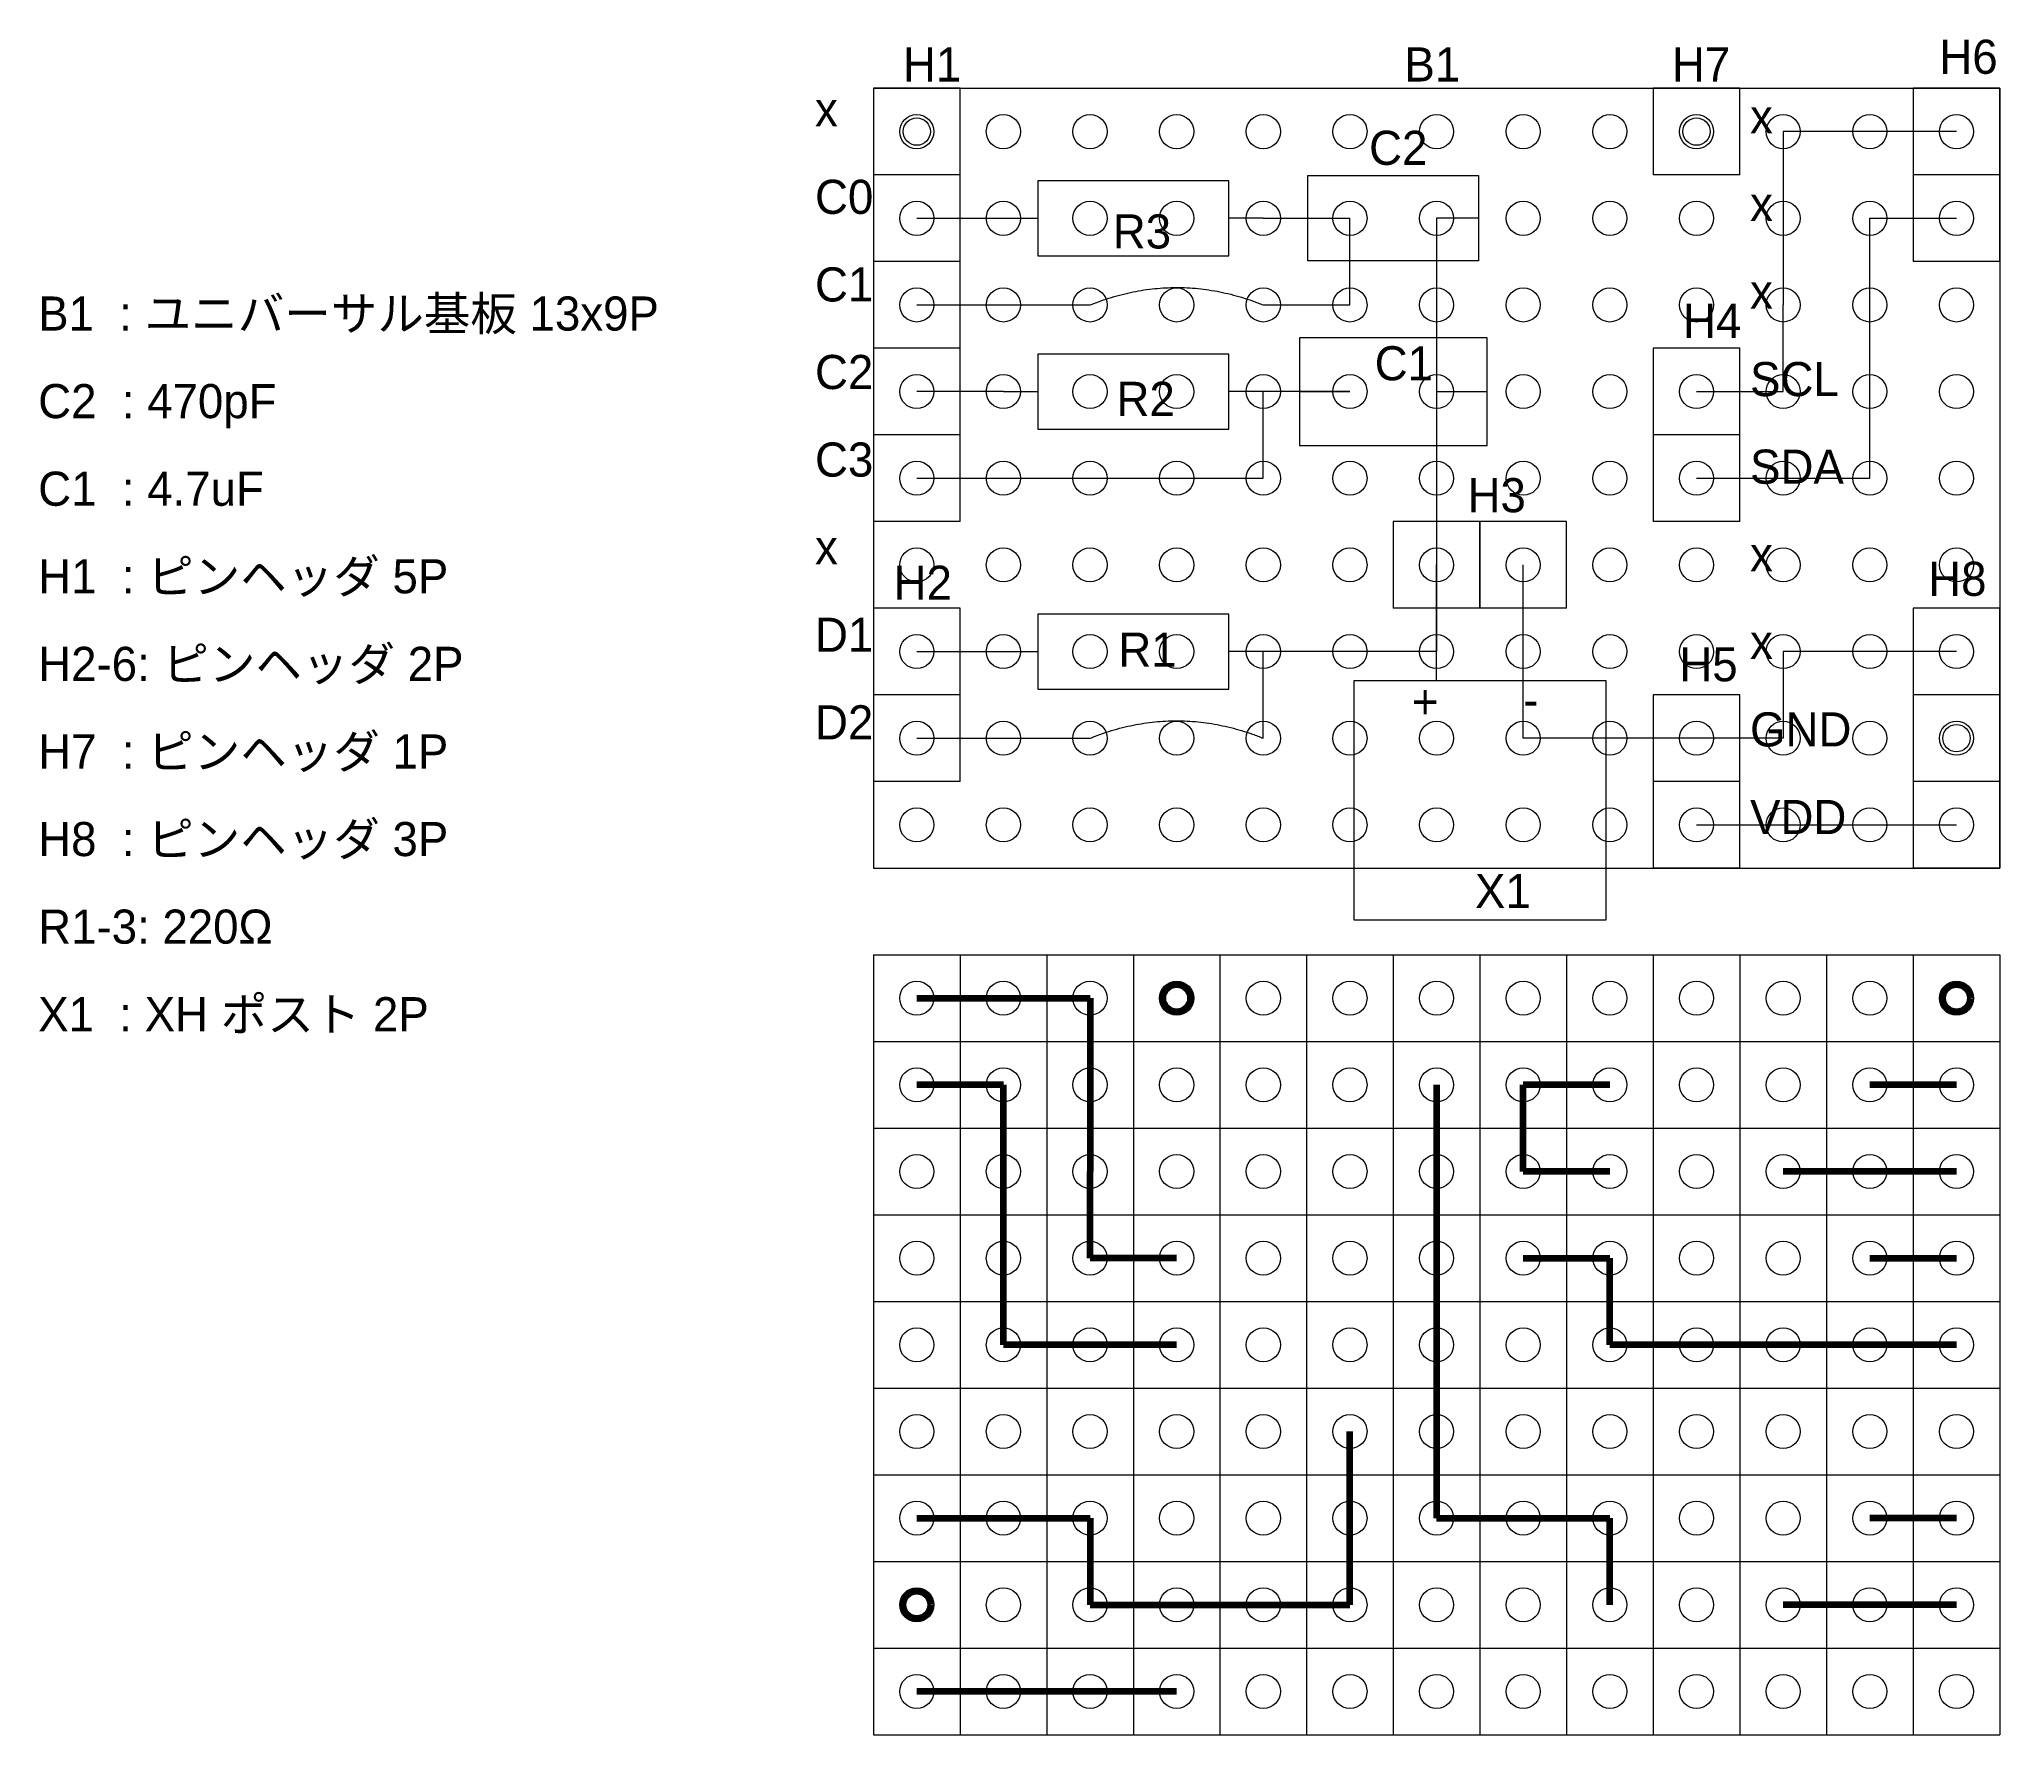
# Model space of a CAD drawing. Extents: x 37.1 to 94.6, y 77.9 to 127.6.
import ezdxf

# ---------------------------------------------------------------- set-up
doc = ezdxf.new("R2010")
doc.units = 0
doc.layers.get('0').update_dxf_attribs({"linetype": 'CONTINUOUS', "lineweight": 9})
for name, color, linetype, lineweight in [('0_GND', 7, 'CONTINUOUS', 15), ('5V line', 1, 'CONTINUOUS', 15), ('condenser', 5, 'CONTINUOUS', 15)]:
    doc.layers.add(name, color=color, linetype=linetype, lineweight=lineweight)
for name, color, linetype, lineweight, true_color in [('0_wire', 92, 'CONTINUOUS', 15, 0x00c800), ('resister', 132, 'CONTINUOUS', 15, 0x00dede), ('socket_header', 56, 'CONTINUOUS', 15, 0x808000), ('terminal', 16, 'CONTINUOUS', 15, 0x800000), ('universal_board', 253, 'CONTINUOUS', 15, 0xa0a0a4)]:
    doc.layers.add(name, color=color, linetype=linetype, lineweight=lineweight, true_color=true_color)
doc.styles.add('kst32b', font='kst32b')

msp = doc.modelspace()

# ---------------------------------------------------------------- linework, layer by layer
at = {"layer": '0_GND'}
for p, q in [((80.64, 107.12), (80.64, 112.2)), ((93.34, 109.66), (88.26, 109.66)), ((88.26, 109.66), (88.26, 107.12)), ((85.72, 107.12), (80.64, 107.12)), ((88.26, 107.12), (85.72, 107.12))]:
    msp.add_line(p, q, dxfattribs=at)
at = {"layer": '0_GND', "lineweight": 200}
for p, q in [((75.56, 81.72), (75.56, 86.8)), ((62.86, 84.26), (67.94, 84.26)), ((67.94, 84.26), (67.94, 81.72)), ((67.94, 81.72), (70.48, 81.72)), ((70.48, 81.72), (75.56, 81.72))]:
    msp.add_line(p, q, dxfattribs=at)
at = {"layer": '0_wire'}
for p, q in [((93.34, 124.9), (88.26, 124.9)), ((88.26, 124.9), (88.26, 119.82)), ((62.86, 122.36), (65.4, 122.36)), ((73.02, 122.36), (75.56, 122.36)), ((75.56, 119.82), (75.56, 122.36)), ((78.1, 122.36), (78.1, 117.28)), ((90.8, 117.28), (90.8, 122.36)), ((90.8, 122.36), (93.34, 122.36)), ((62.86, 119.82), (67.94, 119.82)), ((73.02, 119.82), (75.56, 119.82)), ((88.26, 117.28), (88.26, 119.82)), ((65.4, 117.28), (62.86, 117.28)), ((73.02, 114.74), (73.02, 117.28)), ((75.56, 117.28), (73.02, 117.28)), ((78.1, 117.28), (78.1, 112.2)), ((85.72, 117.28), (88.26, 117.28)), ((90.8, 114.74), (90.8, 117.28)), ((62.86, 114.74), (73.02, 114.74)), ((85.72, 114.74), (90.8, 114.74)), ((78.1, 112.2), (78.1, 109.66)), ((62.86, 109.66), (65.4, 109.66)), ((73.02, 107.12), (73.02, 109.66)), ((78.1, 109.66), (73.02, 109.66)), ((62.86, 107.12), (67.94, 107.12))]:
    msp.add_line(p, q, dxfattribs=at)
at = {"layer": '0_wire', "lineweight": 200}
for p, q in [((62.86, 99.5), (67.94, 99.5)), ((67.94, 99.5), (67.94, 94.42)), ((65.4, 96.96), (62.86, 96.96)), ((65.4, 91.88), (65.4, 96.96)), ((78.1, 96.96), (78.1, 91.88)), ((83.18, 96.96), (80.64, 96.96)), ((80.64, 94.42), (80.64, 96.96)), ((93.34, 96.96), (90.8, 96.96)), ((67.94, 91.88), (67.94, 94.42)), ((83.18, 94.42), (80.64, 94.42)), ((93.34, 94.42), (88.26, 94.42)), ((65.4, 89.34), (65.4, 91.88)), ((70.48, 91.88), (67.94, 91.88)), ((78.1, 91.88), (78.1, 86.8)), ((80.64, 91.88), (83.18, 91.88)), ((83.18, 89.34), (83.18, 91.88)), ((90.8, 91.88), (93.34, 91.88)), ((70.48, 89.34), (65.4, 89.34)), ((93.34, 89.34), (83.18, 89.34)), ((78.1, 86.8), (78.1, 84.26)), ((78.1, 84.26), (83.18, 84.26)), ((83.18, 81.72), (83.18, 84.26)), ((93.34, 84.26), (90.8, 84.26)), ((93.34, 81.72), (88.26, 81.72))]:
    msp.add_line(p, q, dxfattribs=at)
at = {"layer": '0_wire'}
for centre in [(62.86, 124.9), (85.72, 124.9), (93.34, 107.12)]:
    msp.add_circle(centre, 0.4, dxfattribs=at)
at = {"layer": '0_wire', "lineweight": 200}
for centre in [(70.48, 99.5), (93.34, 99.5), (62.86, 81.72)]:
    msp.add_circle(centre, 0.4, dxfattribs=at)
at = {"layer": '5V line'}
for p, q in [((85.72, 104.58), (90.8, 104.58)), ((90.8, 104.58), (93.34, 104.58))]:
    msp.add_line(p, q, dxfattribs=at)
at = {"layer": '5V line', "lineweight": 200}
for p, q in [((65.4, 79.18), (62.86, 79.18)), ((70.48, 79.18), (65.4, 79.18))]:
    msp.add_line(p, q, dxfattribs=at)
at = {"layer": 'condenser'}
for p, q in [((74.33, 121.11), (74.33, 123.61)), ((74.33, 123.61), (79.33, 123.61)), ((79.33, 123.61), (79.33, 121.11)), ((74.33, 122.36), (75.56, 122.36)), ((79.33, 122.36), (78.1, 122.36)), ((79.33, 121.11), (74.33, 121.11)), ((74.08, 118.855), (74.08, 115.705)), ((79.58, 118.855), (74.08, 118.855)), ((79.58, 115.705), (79.58, 118.855)), ((74.08, 117.28), (75.56, 117.28)), ((78.1, 117.28), (79.58, 117.28)), ((74.08, 115.705), (79.58, 115.705))]:
    msp.add_line(p, q, dxfattribs=at)
at = {"layer": 'resister'}
for p, q in [((72.01, 123.46), (66.41, 123.46)), ((66.41, 123.46), (66.41, 121.26)), ((72.01, 121.26), (72.01, 123.46)), ((65.4, 122.36), (66.41, 122.36)), ((73.02, 122.36), (72.01, 122.36)), ((66.41, 121.26), (72.01, 121.26)), ((72.01, 118.38), (66.41, 118.38)), ((66.41, 118.38), (66.41, 116.18)), ((72.01, 116.18), (72.01, 118.38)), ((65.4, 117.28), (66.41, 117.28)), ((73.02, 117.28), (72.01, 117.28)), ((66.41, 116.18), (72.01, 116.18)), ((72.01, 110.76), (66.41, 110.76)), ((66.41, 110.76), (66.41, 108.56)), ((72.01, 108.56), (72.01, 110.76)), ((65.4, 109.66), (66.41, 109.66)), ((73.02, 109.66), (72.01, 109.66)), ((66.41, 108.56), (72.01, 108.56))]:
    msp.add_line(p, q, dxfattribs=at)
for points in [[(67.94, 119.82), (70.473, 120.842), (73.02, 119.82)], [(67.94, 107.12), (70.473, 108.142), (73.02, 107.12)]]:
    msp.add_open_spline(points, degree=2, dxfattribs=at)
at = {"layer": 'socket_header'}
for p, q in [((61.59, 126.17), (61.59, 123.63)), ((64.13, 126.17), (61.59, 126.17)), ((64.13, 123.63), (64.13, 126.17)), ((84.45, 126.17), (84.45, 123.63)), ((86.99, 126.17), (84.45, 126.17)), ((86.99, 123.63), (86.99, 126.17)), ((92.07, 126.17), (92.07, 123.63)), ((94.61, 126.17), (92.07, 126.17)), ((94.61, 123.63), (94.61, 126.17)), ((64.13, 123.63), (61.59, 123.63)), ((61.59, 123.63), (61.59, 121.09)), ((64.13, 123.63), (61.59, 123.63)), ((64.13, 121.09), (64.13, 123.63)), ((86.99, 123.63), (84.45, 123.63)), ((94.61, 123.63), (92.07, 123.63)), ((92.07, 123.63), (92.07, 121.09)), ((94.61, 123.63), (92.07, 123.63)), ((94.61, 121.09), (94.61, 123.63)), ((64.13, 121.09), (61.59, 121.09)), ((61.59, 121.09), (61.59, 118.55)), ((64.13, 121.09), (61.59, 121.09)), ((64.13, 118.55), (64.13, 121.09)), ((94.61, 121.09), (92.07, 121.09)), ((64.13, 118.55), (61.59, 118.55)), ((61.59, 118.55), (61.59, 116.01)), ((64.13, 118.55), (61.59, 118.55)), ((64.13, 116.01), (64.13, 118.55)), ((86.99, 118.55), (84.45, 118.55)), ((84.45, 118.55), (84.45, 116.01)), ((86.99, 116.01), (86.99, 118.55)), ((64.13, 116.01), (61.59, 116.01)), ((61.59, 116.01), (61.59, 113.47)), ((64.13, 116.01), (61.59, 116.01)), ((64.13, 113.47), (64.13, 116.01)), ((86.99, 116.01), (84.45, 116.01)), ((84.45, 116.01), (84.45, 113.47)), ((86.99, 116.01), (84.45, 116.01)), ((86.99, 113.47), (86.99, 116.01)), ((64.13, 113.47), (61.59, 113.47)), ((76.83, 113.47), (76.83, 110.93)), ((79.37, 113.47), (76.83, 113.47)), ((79.37, 110.93), (79.37, 113.47)), ((79.37, 113.47), (79.37, 110.93)), ((81.91, 113.47), (79.37, 113.47)), ((81.91, 110.93), (81.91, 113.47)), ((86.99, 113.47), (84.45, 113.47)), ((64.13, 110.93), (61.59, 110.93)), ((61.59, 110.93), (61.59, 108.39)), ((64.13, 108.39), (64.13, 110.93)), ((79.37, 110.93), (76.83, 110.93)), ((81.91, 110.93), (79.37, 110.93)), ((92.07, 110.93), (92.07, 108.39)), ((94.61, 110.93), (92.07, 110.93)), ((94.61, 108.39), (94.61, 110.93)), ((64.13, 108.39), (61.59, 108.39)), ((61.59, 108.39), (61.59, 105.85)), ((64.13, 108.39), (61.59, 108.39)), ((64.13, 105.85), (64.13, 108.39)), ((84.45, 108.39), (84.45, 105.85)), ((86.99, 108.39), (84.45, 108.39)), ((86.99, 105.85), (86.99, 108.39)), ((94.61, 108.39), (92.07, 108.39)), ((92.07, 108.39), (92.07, 105.85)), ((94.61, 108.39), (92.07, 108.39)), ((94.61, 105.85), (94.61, 108.39)), ((64.13, 105.85), (61.59, 105.85)), ((86.99, 105.85), (84.45, 105.85)), ((84.45, 105.85), (84.45, 103.31)), ((86.99, 105.85), (84.45, 105.85)), ((86.99, 103.31), (86.99, 105.85)), ((94.61, 105.85), (92.07, 105.85)), ((92.07, 105.85), (92.07, 103.31)), ((94.61, 105.85), (92.07, 105.85)), ((94.61, 103.31), (94.61, 105.85)), ((86.99, 103.31), (84.45, 103.31)), ((94.61, 103.31), (92.07, 103.31))]:
    msp.add_line(p, q, dxfattribs=at)
at = {"layer": 'terminal'}
for p, q in [((78.1, 108.8), (78.1, 112.2)), ((80.64, 108.8), (80.64, 112.2)), ((75.67, 108.8), (75.67, 101.8)), ((83.07, 108.8), (75.67, 108.8)), ((83.07, 101.8), (83.07, 108.8)), ((75.67, 101.8), (83.07, 101.8))]:
    msp.add_line(p, q, dxfattribs=at)
at = {"layer": 'universal_board'}
for p, q in [((61.59, 126.17), (61.59, 103.31)), ((61.59, 126.17), (94.61, 126.17)), ((94.61, 126.17), (94.61, 103.31)), ((61.59, 103.31), (94.61, 103.31)), ((61.59, 100.77), (61.59, 77.91)), ((61.59, 100.77), (94.61, 100.77)), ((64.13, 100.77), (64.13, 77.91)), ((66.67, 100.77), (66.67, 77.91)), ((69.21, 100.77), (69.21, 77.91)), ((71.75, 100.77), (71.75, 77.91)), ((74.29, 100.77), (74.29, 77.91)), ((76.83, 100.77), (76.83, 77.91)), ((79.37, 100.77), (79.37, 77.91)), ((81.91, 100.77), (81.91, 77.91)), ((84.45, 100.77), (84.45, 77.91)), ((86.99, 100.77), (86.99, 77.91)), ((89.53, 100.77), (89.53, 77.91)), ((92.07, 100.77), (92.07, 77.91)), ((94.61, 100.77), (94.61, 77.91)), ((61.59, 98.23), (94.61, 98.23)), ((61.59, 95.69), (94.61, 95.69)), ((61.59, 93.15), (94.61, 93.15)), ((61.59, 90.61), (94.61, 90.61)), ((61.59, 88.07), (94.61, 88.07)), ((61.59, 85.53), (94.61, 85.53)), ((61.59, 82.99), (94.61, 82.99)), ((61.59, 80.45), (94.61, 80.45)), ((61.59, 77.91), (94.61, 77.91))]:
    msp.add_line(p, q, dxfattribs=at)
for centre in [(62.86, 124.9), (65.4, 124.9), (67.94, 124.9), (70.48, 124.9), (73.02, 124.9), (75.56, 124.9), (78.1, 124.9), (80.64, 124.9), (83.18, 124.9), (85.72, 124.9), (88.26, 124.9), (90.8, 124.9), (93.34, 124.9), (62.86, 122.36), (65.4, 122.36), (67.94, 122.36), (70.48, 122.36), (73.02, 122.36), (75.56, 122.36), (78.1, 122.36), (80.64, 122.36), (83.18, 122.36), (85.72, 122.36), (88.26, 122.36), (90.8, 122.36), (93.34, 122.36), (62.86, 119.82), (65.4, 119.82), (67.94, 119.82), (70.48, 119.82), (73.02, 119.82), (75.56, 119.82), (78.1, 119.82), (80.64, 119.82), (83.18, 119.82), (85.72, 119.82), (88.26, 119.82), (90.8, 119.82), (93.34, 119.82), (62.86, 117.28), (65.4, 117.28), (67.94, 117.28), (70.48, 117.28), (73.02, 117.28), (75.56, 117.28), (78.1, 117.28), (80.64, 117.28), (83.18, 117.28), (85.72, 117.28), (88.26, 117.28), (90.8, 117.28), (93.34, 117.28), (62.86, 114.74), (65.4, 114.74), (67.94, 114.74), (70.48, 114.74), (73.02, 114.74), (75.56, 114.74), (78.1, 114.74), (80.64, 114.74), (83.18, 114.74), (85.72, 114.74), (88.26, 114.74), (90.8, 114.74), (93.34, 114.74), (62.86, 112.2), (65.4, 112.2), (67.94, 112.2), (70.48, 112.2), (73.02, 112.2), (75.56, 112.2), (78.1, 112.2), (80.64, 112.2), (83.18, 112.2), (85.72, 112.2), (88.26, 112.2), (90.8, 112.2), (93.34, 112.2), (62.86, 109.66), (65.4, 109.66), (67.94, 109.66), (70.48, 109.66), (73.02, 109.66), (75.56, 109.66), (78.1, 109.66), (80.64, 109.66), (83.18, 109.66), (85.72, 109.66), (88.26, 109.66), (90.8, 109.66), (93.34, 109.66), (62.86, 107.12), (65.4, 107.12), (67.94, 107.12), (70.48, 107.12), (73.02, 107.12), (75.56, 107.12), (78.1, 107.12), (80.64, 107.12), (83.18, 107.12), (85.72, 107.12), (88.26, 107.12), (90.8, 107.12), (93.34, 107.12), (62.86, 104.58), (65.4, 104.58), (67.94, 104.58), (70.48, 104.58), (73.02, 104.58), (75.56, 104.58), (78.1, 104.58), (80.64, 104.58), (83.18, 104.58), (85.72, 104.58), (88.26, 104.58), (90.8, 104.58), (93.34, 104.58), (62.86, 99.5), (65.4, 99.5), (67.94, 99.5), (70.48, 99.5), (73.02, 99.5), (75.56, 99.5), (78.1, 99.5), (80.64, 99.5), (83.18, 99.5), (85.72, 99.5), (88.26, 99.5), (90.8, 99.5), (93.34, 99.5), (62.86, 96.96), (65.4, 96.96), (67.94, 96.96), (70.48, 96.96), (73.02, 96.96), (75.56, 96.96), (78.1, 96.96), (80.64, 96.96), (83.18, 96.96), (85.72, 96.96), (88.26, 96.96), (90.8, 96.96), (93.34, 96.96), (62.86, 94.42), (65.4, 94.42), (67.94, 94.42), (70.48, 94.42), (73.02, 94.42), (75.56, 94.42), (78.1, 94.42), (80.64, 94.42), (83.18, 94.42), (85.72, 94.42), (88.26, 94.42), (90.8, 94.42), (93.34, 94.42), (62.86, 91.88), (65.4, 91.88), (67.94, 91.88), (70.48, 91.88), (73.02, 91.88), (75.56, 91.88), (78.1, 91.88), (80.64, 91.88), (83.18, 91.88), (85.72, 91.88), (88.26, 91.88), (90.8, 91.88), (93.34, 91.88), (62.86, 89.34), (65.4, 89.34), (67.94, 89.34), (70.48, 89.34), (73.02, 89.34), (75.56, 89.34), (78.1, 89.34), (80.64, 89.34), (83.18, 89.34), (85.72, 89.34), (88.26, 89.34), (90.8, 89.34), (93.34, 89.34), (62.86, 86.8), (65.4, 86.8), (67.94, 86.8), (70.48, 86.8), (73.02, 86.8), (75.56, 86.8), (78.1, 86.8), (80.64, 86.8), (83.18, 86.8), (85.72, 86.8), (88.26, 86.8), (90.8, 86.8), (93.34, 86.8), (62.86, 84.26), (65.4, 84.26), (67.94, 84.26), (70.48, 84.26), (73.02, 84.26), (75.56, 84.26), (78.1, 84.26), (80.64, 84.26), (83.18, 84.26), (85.72, 84.26), (88.26, 84.26), (90.8, 84.26), (93.34, 84.26), (62.86, 81.72), (65.4, 81.72), (67.94, 81.72), (70.48, 81.72), (73.02, 81.72), (75.56, 81.72), (78.1, 81.72), (80.64, 81.72), (83.18, 81.72), (85.72, 81.72), (88.26, 81.72), (90.8, 81.72), (93.34, 81.72), (62.86, 79.18), (65.4, 79.18), (67.94, 79.18), (70.48, 79.18), (73.02, 79.18), (75.56, 79.18), (78.1, 79.18), (80.64, 79.18), (83.18, 79.18), (85.72, 79.18), (88.26, 79.18), (90.8, 79.18), (93.34, 79.18)]:
    msp.add_circle(centre, 0.5, dxfattribs=at)

# ---------------------------------------------------------------- texts
at = {"insert": (37.105, 109.27), "char_height": 1, "width": 19.65333, "attachment_point": 4, "line_spacing_factor": 1.54, "style": 'kst32b'}
msp.add_mtext('B1  : ユニバーサル基板 13x9P\\PC2  : 470pF\\PC1  : 4.7uF\\PH1  : ピンヘッダ 5P\\PH2-6: ピンヘッダ 2P\\PH7  : ピンヘッダ 1P\\PH8  : ピンヘッダ 3P\\PR1-3: 220Ω\\PX1  : XH ポスト 2P', dxfattribs=at)
at = {"layer": 'condenser', "char_height": 1, "attachment_point": 4, "line_spacing_factor": 1.54, "style": 'kst32b'}
for s, insert, width in [('C2', (76.121, 124.419), 1.30667), ('C1', (76.285, 118.103), 1.20222)]:
    msp.add_mtext(s, dxfattribs=dict(at, insert=insert, width=width))
at = {"layer": 'resister', "char_height": 1, "attachment_point": 4, "line_spacing_factor": 1.54, "style": 'kst32b'}
for s, insert, width in [('R3', (68.607, 121.968), 1.27111), ('R2', (68.716, 117.068), 1.30667), ('R1', (68.771, 109.717), 1.20222)]:
    msp.add_mtext(s, dxfattribs=dict(at, insert=insert, width=width))
at = {"layer": 'socket_header', "char_height": 1, "attachment_point": 4, "line_spacing_factor": 1.54, "style": 'kst32b'}
for s, insert, width in [('H6', (92.838, 127.087), 1.16667), ('H1', (62.454, 126.869), 1.09778), ('H7', (84.997, 126.869), 1.20222), ('x\\PC0\\PC1\\PC2\\PC3\\Px\\PD1\\PD2', (59.878, 116.571), 1.30667), ('x\\Px\\Px\\PSCL\\PSDA\\Px\\Px\\PGND\\PVDD', (87.289, 115.08), 2.09111), ('H4', (85.323, 119.355), 1.20222), ('H3', (79.007, 114.237), 1.16667), ('H2', (62.182, 111.677), 1.20222), ('H8', (92.511, 111.786), 1.20222), ('H5', (85.215, 109.282), 1.16667)]:
    msp.add_mtext(s, dxfattribs=dict(at, insert=insert, width=width))
at = {"layer": 'terminal', "char_height": 1, "attachment_point": 4, "line_spacing_factor": 1.54, "style": 'kst32b'}
for s, insert, width in [('+', (77.374, 108.193), 0.41667), ('-', (80.641, 108.247), 0.41667), ('X1', (79.225, 102.639), 1.20222)]:
    msp.add_mtext(s, dxfattribs=dict(at, insert=insert, width=width))
at = {"layer": 'universal_board', "insert": (77.156, 126.869), "char_height": 1, "width": 1.20222, "attachment_point": 4, "line_spacing_factor": 1.54, "style": 'kst32b'}
msp.add_mtext('B1', dxfattribs=at)

doc.saveas('drawing.dxf')
